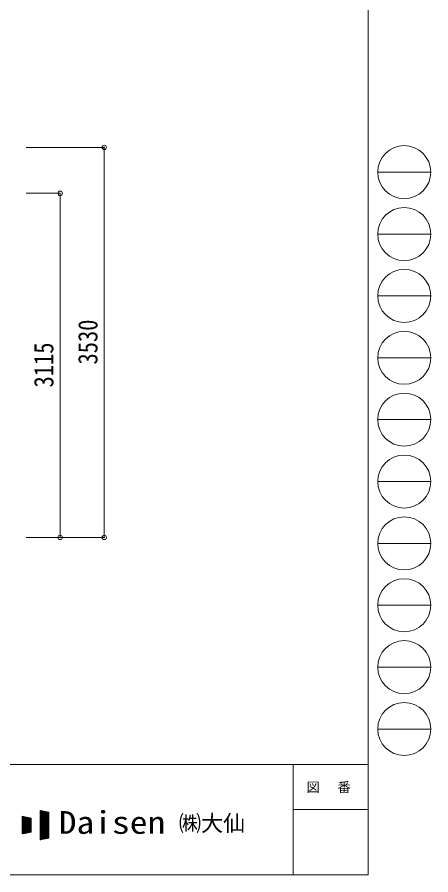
# Model space of a CAD drawing. Units: millimetres at full size, sheet at 1:40. Extents: x -11243 to 11243, y -7760 to 7760.
# Drawn here: x 7502 to 11243, y -7760 to 3 of the extents above; entities that cross this region are included whole.
import ezdxf
from ezdxf.enums import TextEntityAlignment as Align

# ---------------------------------------------------------------- set-up
doc = ezdxf.new("R2010")
doc.units = ezdxf.units.MM
doc.header["$LTSCALE"] = 40
doc.header["$PDMODE"] = 32
doc.header["$PDSIZE"] = 40
for name, color, linetype, lineweight in [('0-3_ELV2', 4, 'Continuous', 9), ('0-6_OTH_LINE', 6, 'Continuous', 9), ('F-0_240', 7, 'Continuous', 9)]:
    doc.layers.add(name, color=color, linetype=linetype, lineweight=lineweight)
doc.styles.add('ＭＳ ゴシック', font='')
doc.styles.get('ＭＳ ゴシック').set_extended_font_data('MS Gothic')

msp = doc.modelspace()

# ---------------------------------------------------------------- linework, layer by layer
at = {"layer": '0-3_ELV2', "color": 6}
for p, q in [((8289.05, -1175.78), (7582.4, -1175.78)), ((7890.05, -1591.47), (7582.4, -1591.47)), ((7890.05, -4706.14), (7582.4, -4706.14)), ((8289.05, -4706.14), (7582.4, -4706.14))]:
    msp.add_line(p, q, dxfattribs=at)
for p in [(8289.05, -1175.78), (7890.05, -1591.47), (7890.05, -4706.14), (8289.05, -4706.14)]:
    msp.add_point(p, dxfattribs=at)
at = {"layer": '0-6_OTH_LINE'}
for p, q in [((8289.05, -4706.14), (8289.05, -1175.78)), ((7890.05, -4706.14), (7890.05, -1591.47))]:
    msp.add_line(p, q, dxfattribs=at)
at = {"layer": 'F-0_240', "color": 5}
for p, q in [((10677.26, 7760), (10677.26, -7760)), ((-11242.74, -6760), (10677.26, -6760)), ((9997.25, -6760), (9997.25, -7760)), ((9997.25, -7170), (10677.26, -7170)), ((-11242.74, -7760), (10677.26, -7760))]:
    msp.add_line(p, q, dxfattribs=at)
at = {"layer": 'F-0_240', "color": 4}
for p, q in [((10762.74, -1400), (11242.74, -1400)), ((10762.74, -1960), (11242.74, -1960)), ((10762.74, -2520), (11242.74, -2520)), ((10762.74, -3080), (11242.74, -3080)), ((10762.74, -3640), (11242.74, -3640)), ((10762.74, -4200), (11242.74, -4200)), ((10762.74, -4760), (11242.74, -4760)), ((10762.74, -5320), (11242.74, -5320)), ((10762.74, -5880), (11242.74, -5880)), ((10762.74, -6440), (11242.74, -6440))]:
    msp.add_line(p, q, dxfattribs=at)
at = {"layer": 'F-0_240'}
for p, q in [((7708.19, -7176.8), (7788.19, -7193.47)), ((7708.19, -7176.8), (7708.19, -7443.47)), ((7708.19, -7177.9), (7713.46, -7177.9)), ((7708.19, -7181.9), (7732.66, -7181.9)), ((7708.19, -7185.9), (7751.86, -7185.9)), ((7708.19, -7189.9), (7771.06, -7189.9)), ((7708.19, -7193.9), (7788.19, -7193.9)), ((7708.19, -7197.9), (7788.19, -7197.9)), ((7708.19, -7201.9), (7788.19, -7201.9)), ((7708.19, -7205.9), (7788.19, -7205.9)), ((7708.19, -7209.9), (7788.19, -7209.9)), ((7708.19, -7213.9), (7788.19, -7213.9)), ((7708.19, -7217.9), (7788.19, -7217.9)), ((7710.57, -7442.97), (7710.57, -7177.29)), ((7714.57, -7442.14), (7714.57, -7178.13)), ((7718.57, -7441.31), (7718.57, -7178.96)), ((7722.57, -7440.47), (7722.57, -7179.79)), ((7726.57, -7439.64), (7726.57, -7180.63)), ((7730.57, -7438.81), (7730.57, -7181.46)), ((7734.57, -7437.97), (7734.57, -7182.29)), ((7738.57, -7437.14), (7738.57, -7183.13)), ((7742.57, -7436.31), (7742.57, -7183.96)), ((7746.57, -7435.47), (7746.57, -7184.79)), ((7750.57, -7434.64), (7750.57, -7185.63)), ((7754.57, -7433.81), (7754.57, -7186.46)), ((7758.57, -7432.97), (7758.57, -7187.29)), ((7762.57, -7432.14), (7762.57, -7188.13)), ((7766.57, -7431.31), (7766.57, -7188.96)), ((7770.57, -7430.47), (7770.57, -7189.79)), ((7774.57, -7429.64), (7774.57, -7190.63)), ((7778.57, -7428.81), (7778.57, -7191.46)), ((7782.57, -7427.97), (7782.57, -7192.29)), ((7786.57, -7427.14), (7786.57, -7193.13)), ((7788.19, -7193.47), (7788.19, -7426.8)), ((7548.19, -7230.13), (7628.19, -7246.8)), ((7548.19, -7230.13), (7548.19, -7390.13)), ((7548.19, -7233.9), (7566.26, -7233.9)), ((7548.19, -7237.9), (7585.46, -7237.9)), ((7548.19, -7241.9), (7604.66, -7241.9)), ((7548.19, -7245.9), (7623.86, -7245.9)), ((7548.19, -7249.9), (7628.19, -7249.9)), ((7548.19, -7253.9), (7628.19, -7253.9)), ((7548.19, -7257.9), (7628.19, -7257.9)), ((7548.19, -7261.9), (7628.19, -7261.9)), ((7548.19, -7265.9), (7628.19, -7265.9)), ((7548.19, -7269.9), (7628.19, -7269.9)), ((7548.19, -7273.9), (7628.19, -7273.9)), ((7548.19, -7277.9), (7628.19, -7277.9)), ((7548.19, -7281.9), (7628.19, -7281.9)), ((7548.19, -7285.9), (7628.19, -7285.9)), ((7548.19, -7289.9), (7628.19, -7289.9)), ((7548.19, -7293.9), (7628.19, -7293.9)), ((7550.57, -7389.64), (7550.57, -7230.63)), ((7554.57, -7388.81), (7554.57, -7231.46)), ((7558.57, -7387.97), (7558.57, -7232.29)), ((7562.57, -7387.14), (7562.57, -7233.13)), ((7566.57, -7386.31), (7566.57, -7233.96)), ((7570.57, -7385.47), (7570.57, -7234.79)), ((7574.57, -7384.64), (7574.57, -7235.63)), ((7578.57, -7383.81), (7578.57, -7236.46)), ((7582.57, -7382.97), (7582.57, -7237.29)), ((7586.57, -7382.14), (7586.57, -7238.13)), ((7590.57, -7381.31), (7590.57, -7238.96)), ((7594.57, -7380.47), (7594.57, -7239.79)), ((7598.57, -7379.64), (7598.57, -7240.63)), ((7602.57, -7378.81), (7602.57, -7241.46)), ((7606.57, -7377.97), (7606.57, -7242.29)), ((7610.57, -7377.14), (7610.57, -7243.13)), ((7614.57, -7376.31), (7614.57, -7243.96)), ((7618.57, -7375.47), (7618.57, -7244.79)), ((7622.57, -7374.64), (7622.57, -7245.63)), ((7626.57, -7373.81), (7626.57, -7246.46)), ((7628.19, -7246.8), (7628.19, -7373.47)), ((7708.19, -7221.9), (7788.19, -7221.9)), ((7708.19, -7225.9), (7788.19, -7225.9)), ((7708.19, -7229.9), (7788.19, -7229.9)), ((7708.19, -7233.9), (7788.19, -7233.9)), ((7708.19, -7237.9), (7788.19, -7237.9)), ((7708.19, -7241.9), (7788.19, -7241.9)), ((7708.19, -7245.9), (7788.19, -7245.9)), ((7708.19, -7249.9), (7788.19, -7249.9)), ((7708.19, -7253.9), (7788.19, -7253.9)), ((7708.19, -7257.9), (7788.19, -7257.9)), ((7708.19, -7261.9), (7788.19, -7261.9)), ((7708.19, -7265.9), (7788.19, -7265.9)), ((7708.19, -7269.9), (7788.19, -7269.9)), ((7708.19, -7273.9), (7788.19, -7273.9)), ((7708.19, -7277.9), (7788.19, -7277.9)), ((7708.19, -7281.9), (7788.19, -7281.9)), ((7708.19, -7285.9), (7788.19, -7285.9)), ((7708.19, -7289.9), (7788.19, -7289.9)), ((7708.19, -7293.9), (7788.19, -7293.9)), ((7548.19, -7297.9), (7628.19, -7297.9)), ((7548.19, -7301.9), (7628.19, -7301.9)), ((7548.19, -7305.9), (7628.19, -7305.9)), ((7548.19, -7309.9), (7628.19, -7309.9)), ((7548.19, -7313.9), (7628.19, -7313.9)), ((7548.19, -7317.9), (7628.19, -7317.9)), ((7548.19, -7321.9), (7628.19, -7321.9)), ((7548.19, -7325.9), (7628.19, -7325.9)), ((7548.19, -7329.9), (7628.19, -7329.9)), ((7548.19, -7333.9), (7628.19, -7333.9)), ((7548.19, -7337.9), (7628.19, -7337.9)), ((7548.19, -7341.9), (7628.19, -7341.9)), ((7548.19, -7345.9), (7628.19, -7345.9)), ((7548.19, -7349.9), (7628.19, -7349.9)), ((7548.19, -7353.9), (7628.19, -7353.9)), ((7548.19, -7357.9), (7628.19, -7357.9)), ((7548.19, -7361.9), (7628.19, -7361.9)), ((7548.19, -7365.9), (7628.19, -7365.9)), ((7548.19, -7369.9), (7628.19, -7369.9)), ((7548.19, -7390.13), (7628.19, -7373.47)), ((7548.19, -7373.9), (7626.13, -7373.9)), ((7708.19, -7297.9), (7788.19, -7297.9)), ((7708.19, -7301.9), (7788.19, -7301.9)), ((7708.19, -7305.9), (7788.19, -7305.9)), ((7708.19, -7309.9), (7788.19, -7309.9)), ((7708.19, -7313.9), (7788.19, -7313.9)), ((7708.19, -7317.9), (7788.19, -7317.9)), ((7708.19, -7321.9), (7788.19, -7321.9)), ((7708.19, -7325.9), (7788.19, -7325.9)), ((7708.19, -7329.9), (7788.19, -7329.9)), ((7708.19, -7333.9), (7788.19, -7333.9)), ((7708.19, -7337.9), (7788.19, -7337.9)), ((7708.19, -7341.9), (7788.19, -7341.9)), ((7708.19, -7345.9), (7788.19, -7345.9)), ((7708.19, -7349.9), (7788.19, -7349.9)), ((7708.19, -7353.9), (7788.19, -7353.9)), ((7708.19, -7357.9), (7788.19, -7357.9)), ((7708.19, -7361.9), (7788.19, -7361.9)), ((7708.19, -7365.9), (7788.19, -7365.9)), ((7708.19, -7369.9), (7788.19, -7369.9)), ((7708.19, -7373.9), (7788.19, -7373.9)), ((7548.19, -7377.9), (7606.93, -7377.9)), ((7548.19, -7381.9), (7587.73, -7381.9)), ((7548.19, -7385.9), (7568.53, -7385.9)), ((7548.19, -7389.9), (7549.33, -7389.9)), ((7708.19, -7377.9), (7788.19, -7377.9)), ((7708.19, -7381.9), (7788.19, -7381.9)), ((7708.19, -7385.9), (7788.19, -7385.9)), ((7708.19, -7389.9), (7788.19, -7389.9)), ((7708.19, -7393.9), (7788.19, -7393.9)), ((7708.19, -7397.9), (7788.19, -7397.9)), ((7708.19, -7401.9), (7788.19, -7401.9)), ((7708.19, -7405.9), (7788.19, -7405.9)), ((7708.19, -7409.9), (7788.19, -7409.9)), ((7708.19, -7413.9), (7788.19, -7413.9)), ((7708.19, -7417.9), (7788.19, -7417.9)), ((7708.19, -7421.9), (7788.19, -7421.9)), ((7708.19, -7425.9), (7788.19, -7425.9)), ((7788.19, -7426.8), (7708.19, -7443.47)), ((7708.19, -7429.9), (7773.33, -7429.9)), ((7708.19, -7433.9), (7754.13, -7433.9)), ((7708.19, -7437.9), (7734.93, -7437.9)), ((7708.19, -7441.9), (7715.73, -7441.9))]:
    msp.add_line(p, q, dxfattribs=at)
at = {"layer": 'F-0_240', "color": 4}
for centre in [(11002.74, -1400), (11002.74, -1960), (11002.74, -2520), (11002.74, -3080), (11002.74, -3640), (11002.74, -4200), (11002.74, -4760), (11002.74, -5320), (11002.74, -5880), (11002.74, -6440)]:
    msp.add_circle(centre, 240, dxfattribs=at)

# ---------------------------------------------------------------- texts
at = {"layer": '0-3_ELV2', "color": 7, "style": 'ＭＳ ゴシック', "width": 0.85}
for s, p in [('3530', (8281.05, -3140.96)), ('3115', (7882.05, -3348.8))]:
    msp.add_text(s, height=176, rotation=90, dxfattribs=at).set_placement(p, align=Align.BOTTOM_LEFT)
at = {"layer": 'F-0_240', "style": 'ＭＳ ゴシック', "width": 1.15}
msp.add_text('Daisen', height=205.3, dxfattribs=at).set_placement((7877.34, -7450.13), align=Align.BOTTOM_LEFT)
at = {"layer": 'F-0_240', "style": 'ＭＳ ゴシック'}
msp.add_text('㈱大仙\u3000', height=146.6, dxfattribs=at).set_placement((8964.54, -7410.13), align=Align.BOTTOM_LEFT)
at = {"layer": 'F-0_240', "insert": (10117.25, -7020), "char_height": 87.98, "attachment_point": 7, "style": 'ＭＳ ゴシック'}
msp.add_mtext('\\T1.17;図\u3000番', dxfattribs=at)

doc.saveas('drawing.dxf')
